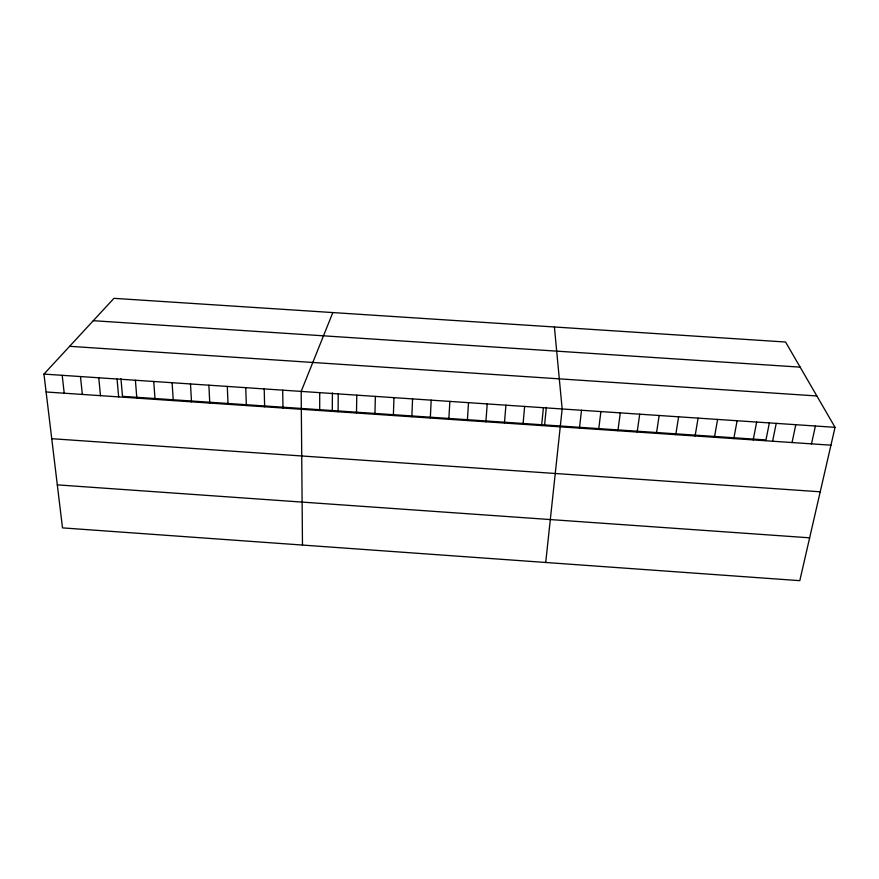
<?xml version="1.0" encoding="UTF-8"?>
<svg xmlns="http://www.w3.org/2000/svg" width="879" height="879" viewBox="0 0 879 879"><rect width="100%" height="100%" fill="white"/><g stroke="black" fill="none" stroke-linecap="round" stroke-linejoin="round"><path stroke-width="1.32" d="M332.306 410.548L332.394 392.946M338.096 411.768L338.239 393.902M356.5 413.02L356.786 395.154M374.926 414.273L375.366 396.396M393.374 415.514L393.957 397.649M411.844 416.767L412.57 398.901M430.325 418.019L431.193 400.154M448.828 419.283L449.85 401.406M467.353 420.536L468.518 402.67M485.889 421.788L487.208 403.922M504.447 423.052L505.919 405.186M523.027 424.304L524.642 406.45M541.629 425.568L543.398 407.702M544.595 424.942L546.353 407.34M545.716 562.472L562.164 408.966L554.396 326.988M579.448 428.139L581.513 410.273M598.676 429.435L600.895 411.581M617.915 430.743L620.288 412.877M637.176 432.05L639.714 414.185M656.459 433.358L659.151 415.492M675.764 434.666L678.61 416.811M695.091 435.973L698.091 418.118M714.44 437.281L717.594 419.426M733.8 438.599L737.118 420.744M753.193 439.918L756.665 422.063M769.411 422.722L765.961 439.939L122.489 396.33L120.95 378.717M772.597 441.225L776.223 423.37M792.023 442.544L795.814 424.689M811.471 443.862L815.426 426.007M835.05 427.337L799.791 580.667L62.497 527.883L43.95 374.091L113.951 298.333L785.573 342.019L835.05 427.337L43.95 374.091M332.822 312.572L301.178 391.408L302.475 545.068M93.284 320.692L800.143 367.136M69.628 346.304L816.866 395.968M46.104 391.979L830.941 445.181M51.74 438.698L820.228 491.8M57.311 484.867L809.647 537.816M62.2 375.322L64.211 393.21M80.472 376.553L82.34 394.429M98.756 377.783L100.492 395.66M117.072 379.014L118.654 396.89M135.399 380.255L136.838 398.132M153.737 381.486L155.045 399.363M172.108 382.717L173.262 400.593M190.49 383.958L191.501 401.835M208.883 385.2L209.762 403.076M227.309 386.43L228.035 404.307M245.746 387.672L246.34 405.549M264.205 388.914L264.645 406.79M282.686 390.166L282.983 408.032M319.703 392.649L319.703 410.526"/></g></svg>
